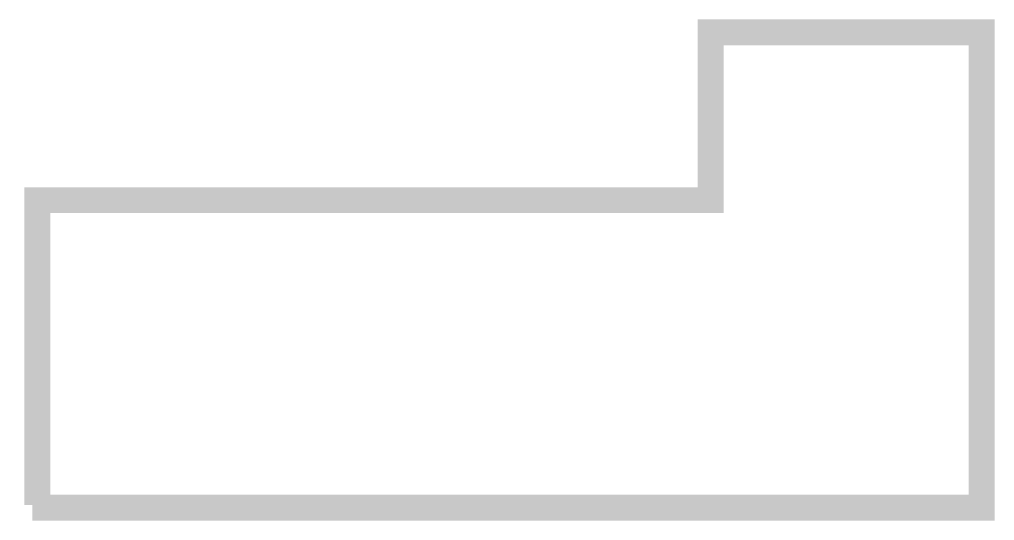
# Model space of a CAD drawing. Extents: x -0.2 to 11.1, y -0.2 to 5.7.
import ezdxf

# ---------------------------------------------------------------- set-up
doc = ezdxf.new("R2010")
doc.units = 0
doc.header["$MEASUREMENT"] = 0
doc.layers.get('0').update_dxf_attribs({"linetype": 'CONTINUOUS'})

msp = doc.modelspace()

# ---------------------------------------------------------------- linework, layer by layer
at = {"const_width": 0.3}
msp.add_lwpolyline([(-0.058, -0.029), (10.983, -0.029), (10.983, 5.5), (7.832, 5.5), (7.832, 3.548), (0, 3.548), (0, 0)], dxfattribs=at)

doc.saveas('drawing.dxf')
